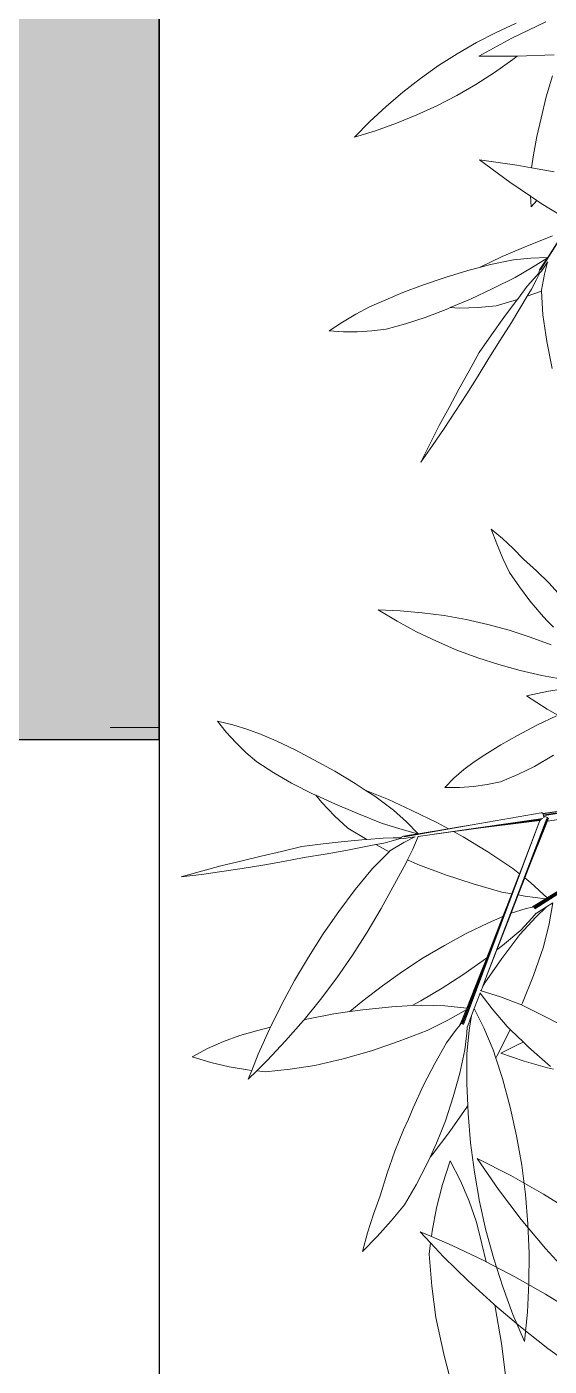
# Model space of a CAD drawing. Header units: millimetres. Extents: x 8 to 218431, y 13 to 56484.
# Drawn here: x 41029 to 41302, y 12531 to 13230 of the extents above; entities that cross this region are included whole.
import ezdxf

# ---------------------------------------------------------------- set-up
doc = ezdxf.new("R2010")
doc.units = ezdxf.units.MM
doc.header["$MEASUREMENT"] = 0
doc.linetypes.add('HIDDEN2', pattern=[0.1875, 0.125, -0.0625])
doc.layers.add('AS', color=8, linetype='HIDDEN2', lineweight=5)
doc.layers.add('Edges', color=7, linetype='Continuous', lineweight=18)
doc.layers.add('tampak', color=7, linetype='Continuous')

# ---------------------------------------------------------------- blocks, each defined once
blk = doc.blocks.new('OUTDOOR')
blk.add_line((1833117.56, 62258.33), (1833117.56, 44386.87))
blk = doc.blocks.new('BAMBOOPLAN')
at = {"layer": 'Edges'}
for p, q in [((-6.0685, 9.7101), (-6.0657, 9.5259)), ((-6.0685, 9.7101), (-5.9478, 9.595)), ((-5.886, 9.7914), (-5.6075, 9.7538)), ((-5.886, 9.7914), (-5.6596, 9.6249)), ((-5.6075, 9.7538), (-5.3303, 9.7034)), ((-5.3303, 9.7034), (-5.0553, 9.6403)), ((-5.9478, 9.595), (-5.8368, 9.4719)), ((-5.6596, 9.6249), (-5.4253, 9.4685)), ((-6.0657, 9.5259), (-6.0515, 9.346)), ((-5.8368, 9.4719), (-5.7358, 9.3409)), ((-5.4253, 9.4685), (-5.1837, 9.3227)), ((-6.0515, 9.346), (-6.0261, 9.1707)), ((-5.7358, 9.3409), (-5.6451, 9.2026)), ((-5.1837, 9.3227), (-4.9354, 9.1878)), ((-5.6451, 9.2026), (-5.5706, 9.0858)), ((-6.1085, 9.1365), (-6.0073, 9.0833)), ((-6.1085, 9.1365), (-6.0173, 9.1298)), ((-6.0261, 9.1707), (-6.0173, 9.1298)), ((-6.0173, 9.1298), (-5.8497, 9.1175)), ((-5.8497, 9.1175), (-5.5907, 9.0888)), ((-6.0073, 9.0833), (-5.9895, 9.0006)), ((-6.0073, 9.0833), (-5.8826, 9.0177)), ((-5.9895, 9.0006), (-5.8954, 8.7822)), ((-5.8826, 9.0177), (-5.6507, 8.907)), ((-5.5907, 9.0888), (-5.5706, 9.0858)), ((-5.5706, 9.0858), (-5.3322, 9.0503)), ((-5.3322, 9.0503), (-5.0748, 9.0022)), ((-5.0748, 9.0022), (-4.8191, 8.9446)), ((-5.6507, 8.907), (-5.4133, 8.8045)), ((-5.4133, 8.8045), (-5.4026, 8.8003)), ((-5.4026, 8.8003), (-5.3972, 8.7909)), ((-5.4026, 8.8003), (-5.171, 8.7105)), ((-5.8954, 8.7822), (-5.79, 8.5696)), ((-5.3972, 8.7909), (-5.2633, 8.5464)), ((-5.171, 8.7105), (-4.9245, 8.6254)), ((-4.9245, 8.6254), (-4.6742, 8.5493)), ((-5.79, 8.5696), (-5.6444, 8.3299)), ((-5.2633, 8.5464), (-5.1406, 8.2963)), ((-5.6444, 8.3299), (-5.4882, 8.0973)), ((-2.3552, 0.3585), (-2.1552, 0.5569)), ((-2.48, 0.3609), (-2.3608, 0.4754)), ((-2.594, 0.2409), (-2.48, 0.3609)), ((-2.5455, 0.1516), (-2.3552, 0.3585)), ((-2.2741, 0.2439), (-2.0169, 0.3444)), ((-2.7025, 0.1159), (-2.594, 0.2409)), ((-2.5455, 0.1516), (-2.2793, 0.2419)), ((-2.3936, 0.0748), (-2.2969, 0.2091)), ((-2.2969, 0.2091), (-2.2741, 0.2439)), ((-2.2793, 0.2419), (-2.2741, 0.2439)), ((-2.8053, -0.0138), (-2.7025, 0.1159)), ((-1.9703, 0.0283), (-1.9777, 0.1911)), ((-2.4964, -0.055), (-2.3936, 0.0748)), ((-1.9554, -0.1341), (-1.9703, 0.0283)), ((-2.902, -0.1481), (-2.8053, -0.0138)), ((-2.6049, -0.18), (-2.4964, -0.055)), ((-2.9924, -0.2865), (-2.902, -0.1481)), ((-2.7189, -0.2999), (-2.6049, -0.18)), ((-1.9405, -0.274), (-1.9554, -0.1341)), ((-3.0764, -0.4286), (-2.9924, -0.2865)), ((-1.9184, -0.4128), (-1.9405, -0.274)), ((-2.8381, -0.4144), (-2.7189, -0.2999)), ((-3.1537, -0.5742), (-3.0764, -0.4286)), ((-2.9623, -0.5232), (-2.8381, -0.4144)), ((-1.9021, -0.508), (-1.9184, -0.4128)), ((-1.9021, -0.508), (-1.7325, -0.4825)), ((-3.224, -0.7228), (-3.1537, -0.5742)), ((-3.091, -0.6261), (-2.9623, -0.5232)), ((-2.2868, -0.5789), (-2.0111, -0.5244)), ((-2.2868, -0.5789), (-2.0187, -0.6633)), ((-2.0111, -0.5244), (-1.9021, -0.508)), ((-3.224, -0.7228), (-3.091, -0.6261)), ((-2.0187, -0.6633), (-1.8405, -0.7106)), ((-1.8096, -0.7838), (-1.8405, -0.7106)), ((-1.8405, -0.7106), (-1.7852, -0.7252)), ((-1.8096, -0.7838), (-1.7852, -0.7252)), ((-1.7852, -0.7252), (-1.7464, -0.7355)), ((-1.7464, -0.7355), (-1.4938, -0.7903)), ((-1.4952, -0.7963), (-1.5926, -1.2071)), ((-1.4935, -0.7904), (-1.5907, -1.2071)), ((-1.5694, -1.1009), (-1.5156, -0.8802)), ((-1.7527, -1.0809), (-1.5887, -0.9382)), ((-1.8923, -1.2062), (-1.7527, -1.0809)), ((-1.8049, -1.2011), (-1.6871, -1.1471)), ((-1.6871, -1.1471), (-1.5694, -1.1009)), ((-1.6569, -1.2146), (-1.5707, -1.1066)), ((-1.5961, -1.2088), (-1.5745, -1.1221)), ((-1.5954, -1.208), (-1.5745, -1.1221)), ((-1.58, -1.2137), (-1.5586, -1.1334)), ((-1.5745, -1.1221), (-1.5707, -1.1066)), ((-1.5707, -1.1066), (-1.57, -1.1036)), ((-1.5694, -1.1009), (-1.5691, -1.1009)), ((-1.5586, -1.1334), (-1.5587, -1.1316)), ((-1.5519, -1.2263), (-1.5586, -1.1334)), ((-2.0252, -1.3383), (-1.8923, -1.2062)), ((-2.0252, -1.3383), (-1.9544, -1.2909)), ((-1.9544, -1.2909), (-1.8049, -1.2011)), ((-1.7507, -1.3221), (-1.6569, -1.2146)), ((-1.6428, -1.3541), (-1.5911, -1.2285)), ((-1.6428, -1.3541), (-1.6157, -1.2852)), ((-1.6157, -1.2852), (-1.5929, -1.2322)), ((-1.606, -1.3639), (-1.5951, -1.2907)), ((-1.5961, -1.2088), (-1.5963, -1.2098)), ((-1.5963, -1.2098), (-1.5951, -1.2306)), ((-1.5951, -1.2907), (-1.588, -1.2302)), ((-1.5951, -1.2306), (-1.595, -1.231)), ((-1.595, -1.231), (-1.5946, -1.2313)), ((-1.5946, -1.2313), (-1.594, -1.2317)), ((-1.594, -1.2317), (-1.5934, -1.232)), ((-1.5934, -1.232), (-1.5929, -1.2322)), ((-1.5929, -1.2322), (-1.5909, -1.2276)), ((-1.58, -1.2137), (-1.588, -1.2302)), ((-1.588, -1.2302), (-1.5878, -1.2286)), ((-1.5877, -1.2274), (-1.5876, -1.2264)), ((-1.5807, -1.2145), (-1.5807, -1.2144)), ((-1.5347, -1.3464), (-1.5519, -1.2263)), ((-2.2422, -1.4918), (-2.0993, -1.388)), ((-2.0993, -1.388), (-2.0253, -1.3385)), ((-2.0253, -1.3385), (-2.0252, -1.3383)), ((-1.881, -1.4546), (-1.7507, -1.3221)), ((-1.6806, -1.4716), (-1.6428, -1.3541)), ((-1.6187, -1.4234), (-1.5317, -1.3538)), ((-1.6187, -1.4234), (-1.606, -1.3639)), ((-1.5317, -1.3538), (-1.5347, -1.3464)), ((-1.4648, -1.5179), (-1.5317, -1.3538)), ((-2.3827, -1.6019), (-2.2422, -1.4918)), ((-2.0131, -1.5829), (-1.881, -1.4546)), ((-1.8139, -1.5672), (-1.6806, -1.4716)), ((-1.7313, -1.6321), (-1.6837, -1.4812)), ((-1.6837, -1.4812), (-1.6806, -1.4716)), ((-1.6667, -1.6473), (-1.6187, -1.4234)), ((-2.1336, -1.6921), (-2.0131, -1.5829)), ((-1.9375, -1.6234), (-1.8139, -1.5672)), ((-1.3697, -1.6969), (-1.4648, -1.5179)), ((-2.5038, -1.7009), (-2.3827, -1.6019)), ((-2.1486, -1.7057), (-2.1336, -1.6921)), ((-2.1336, -1.6921), (-2.0668, -1.6719)), ((-2.0668, -1.6719), (-1.9375, -1.6234)), ((-1.7773, -1.7843), (-1.7313, -1.6321)), ((-1.7016, -1.8004), (-1.6667, -1.6473)), ((-1.2676, -1.8729), (-1.3697, -1.6969)), ((-2.622, -1.8058), (-2.5038, -1.7009)), ((-2.2873, -1.8226), (-2.1486, -1.7057)), ((-1.8214, -1.9374), (-1.7773, -1.7843)), ((-2.7829, -1.9674), (-2.7041, -1.8838)), ((-2.7041, -1.8838), (-2.622, -1.8058)), ((-2.4096, -1.9143), (-2.2873, -1.8226)), ((-1.7385, -1.9534), (-1.7016, -1.8004)), ((-2.8581, -2.0563), (-2.7829, -1.9674)), ((-2.5343, -1.9995), (-2.4096, -1.9143)), ((-1.8479, -2.0917), (-1.8214, -1.9374)), ((-1.7719, -2.1067), (-1.7385, -1.9534)), ((-2.9295, -2.1503), (-2.8581, -2.0563)), ((-2.8281, -2.1226), (-2.7282, -2.0881)), ((-2.7282, -2.0881), (-2.6302, -2.047)), ((-2.6302, -2.047), (-2.5343, -1.9995)), ((-1.8739, -2.2457), (-1.8479, -2.0917)), ((-2.9295, -2.1503), (-2.8281, -2.1226)), ((-1.807, -2.2592), (-1.7719, -2.1067)), ((-1.8995, -2.3989), (-1.8739, -2.2457)), ((-1.8439, -2.4105), (-1.807, -2.2592)), ((-1.9245, -2.5509), (-1.8995, -2.3989)), ((-1.8824, -2.5603), (-1.8439, -2.4105)), ((-1.9245, -2.5509), (-1.9638, -2.8538)), ((-1.9224, -2.7082), (-1.8824, -2.5603)), ((-1.9638, -2.8538), (-1.9224, -2.7082)), ((-1.3053, -3.1546), (-1.2305, -3.2457)), ((-1.3053, -3.1546), (-1.204, -3.1932)), ((-1.204, -3.1932), (-1.104, -3.2375)), ((-1.2305, -3.2457), (-1.1523, -3.3328)), ((-1.104, -3.2375), (-1.0057, -3.2874)), ((-1.0057, -3.2874), (-0.8855, -3.3387)), ((-1.1523, -3.3328), (-1.0709, -3.4158)), ((-0.8855, -3.3387), (-0.7672, -3.3951)), ((-0.7672, -3.3951), (-0.653, -3.4573)), ((-1.0709, -3.4158), (-0.9671, -3.4931)), ((-0.9671, -3.4931), (-0.8599, -3.5657)), ((-0.8599, -3.5657), (-0.7482, -3.6328)), ((-0.7482, -3.6328), (-0.6925, -3.6632)), ((-0.6925, -3.6632), (-0.6286, -3.6951)), ((-1.5882, -3.9116), (-1.4264, -3.8788)), ((-1.4264, -3.8788), (-1.2631, -3.8532)), ((-1.2631, -3.8532), (-1.0986, -3.8351)), ((-1.0986, -3.8351), (-0.9334, -3.8245)), ((-0.9334, -3.8245), (-0.7679, -3.8213)), ((-0.7679, -3.8213), (-0.6025, -3.8257)), ((-1.9055, -3.9991), (-1.748, -3.9518)), ((-1.748, -3.9518), (-1.5882, -3.9116)), ((-1.9055, -3.9991), (-1.7446, -4.0331)), ((-1.7446, -4.0331), (-1.582, -4.0598)), ((-1.582, -4.0598), (-1.4181, -4.079)), ((-1.4181, -4.079), (-1.2532, -4.0909)), ((-1.2532, -4.0909), (-1.0878, -4.0952)), ((-1.0878, -4.0952), (-0.9223, -4.092)), ((-0.9223, -4.092), (-0.7571, -4.0814)), ((-0.7571, -4.0814), (-0.5926, -4.0633)), ((-0.5926, -4.0633), (-0.4293, -4.0378)), ((-0.5092, -4.1577), (-0.362, -4.0815)), ((-0.6511, -4.2453), (-0.5092, -4.1577)), ((-0.6511, -4.2453), (-0.4722, -4.2892)), ((-0.4722, -4.2892), (-0.3841, -4.305)), ((-0.508, -4.4269), (-0.3922, -4.3123)), ((-0.6187, -4.5467), (-0.508, -4.4269)), ((-0.7126, -4.6515), (-0.6187, -4.5467)), ((0.6276, -4.5805), (-0.2299, -5.0446)), ((0.8777, -4.5233), (-0.0741, -5.7277)), ((-0.8008, -4.7609), (-0.7126, -4.6515)), ((-0.4228, -4.7233), (-0.317, -4.598)), ((0.5302, -4.6323), (-0.2359, -5.0401)), ((-0.8607, -4.8369), (-0.8008, -4.7609)), ((-0.5211, -4.8214), (-0.4228, -4.7233)), ((0.7009, -4.7444), (-0.0798, -5.7237)), ((-0.9145, -4.9173), (-0.8607, -4.8369)), ((-0.6247, -4.9142), (-0.5211, -4.8214)), ((0.6285, -4.8343), (-0.0851, -5.7205)), ((-0.9621, -5.0018), (-0.9145, -4.9173)), ((-0.8047, -5.0129), (-0.7122, -4.9662)), ((-0.7122, -4.9662), (-0.6247, -4.9142)), ((-0.2497, -5.0352), (-0.0144, -4.915)), ((-0.2484, -5.0364), (-0.0144, -4.915)), ((-0.1982, -5.0765), (0.0146, -4.9645)), ((-1.0733, -5.4997), (-0.2368, -5.071)), ((-1.0034, -5.0902), (-0.9621, -5.0018)), ((-1.0034, -5.0902), (-0.9018, -5.0543)), ((-0.9018, -5.0543), (-0.8047, -5.0129)), ((-0.7974, -5.3603), (-0.246, -5.0815)), ((-0.2517, -5.0884), (-0.7226, -5.323)), ((-0.2642, -5.0351), (-0.7203, -5.2871)), ((-0.2538, -5.0917), (-0.2952, -6.7156)), ((-0.2537, -5.0915), (-0.2888, -5.1089)), ((-0.2538, -5.0917), (-0.2888, -5.1089)), ((-0.2538, -5.0917), (-0.2649, -5.4639)), ((-0.2619, -5.0338), (-0.2642, -5.0351)), ((-0.2619, -5.0338), (-0.2577, -5.0316)), ((-0.2545, -5.0321), (-0.2577, -5.0316)), ((-0.2508, -5.0342), (-0.2545, -5.0321)), ((-0.2538, -5.0917), (-0.2538, -5.0917)), ((-0.2536, -5.0916), (-0.2537, -5.0915)), ((-0.2535, -5.0915), (-0.2537, -5.0915)), ((-0.2524, -5.0918), (-0.2536, -5.0916)), ((-0.2528, -5.0911), (-0.2535, -5.0915)), ((-0.2534, -5.0915), (-0.2535, -5.0915)), ((-0.2528, -5.0916), (-0.2534, -5.0915)), ((-0.252, -5.0907), (-0.2524, -5.0909)), ((-0.2497, -5.0352), (-0.2508, -5.0342)), ((-0.2502, -6.3412), (-0.2084, -5.0609)), ((-0.2484, -5.0868), (-0.25, -5.0875)), ((-0.2484, -5.0364), (-0.2497, -5.0352)), ((-0.2468, -5.0379), (-0.2484, -5.0364)), ((-0.2483, -5.0867), (-0.2484, -5.0868)), ((-0.2427, -5.0428), (-0.2468, -5.0379)), ((-0.246, -5.0815), (-0.2456, -5.0813)), ((-0.2389, -5.0488), (-0.2427, -5.0428)), ((-0.2355, -5.0552), (-0.2389, -5.0488)), ((-0.2338, -5.0596), (-0.2355, -5.0552)), ((-0.2329, -5.0618), (-0.2338, -5.0596)), ((-0.2288, -5.0514), (-0.2334, -5.0515)), ((-0.2323, -5.064), (-0.2329, -5.0618)), ((-0.2215, -5.0517), (-0.2288, -5.0514)), ((-0.2222, -5.5795), (-0.2032, -5.0622)), ((-0.2144, -5.0524), (-0.2215, -5.0517)), ((-0.1996, -5.0636), (-0.2174, -5.4695)), ((-0.1988, -5.0889), (-0.2174, -5.4695)), ((-0.2081, -5.0533), (-0.2144, -5.0524)), ((-0.2029, -5.0546), (-0.2081, -5.0533)), ((-0.1993, -5.056), (-0.2029, -5.0546)), ((-0.1974, -5.0575), (-0.1993, -5.056)), ((-0.1977, -5.0651), (-0.1988, -5.0889)), ((-0.1982, -5.0765), (-0.1988, -5.0889)), ((-0.1976, -5.0666), (-0.1982, -5.0765)), ((-0.1976, -5.0666), (-0.1975, -5.0642)), ((-0.1974, -5.0584), (-0.1974, -5.0575)), ((-2.7682, -5.174), (-2.6505, -5.164)), ((-2.7682, -5.174), (-2.6796, -5.2307)), ((-2.6505, -5.164), (-2.5342, -5.1603)), ((-2.5342, -5.1603), (-2.4194, -5.1628)), ((-2.4194, -5.1628), (-2.3064, -5.1716)), ((-2.3064, -5.1716), (-2.1494, -5.1891)), ((-2.1494, -5.1891), (-1.9947, -5.2126)), ((-0.2888, -5.1089), (-0.7226, -5.323)), ((-2.6796, -5.2307), (-2.5872, -5.2818)), ((-2.5872, -5.2818), (-2.491, -5.327)), ((-1.9947, -5.2126), (-1.8188, -5.2432)), ((-1.8188, -5.2432), (-1.6461, -5.2798)), ((-1.6461, -5.2798), (-1.5597, -5.3015)), ((-0.7203, -5.2871), (-1.171, -5.5362)), ((-0.7203, -5.2871), (-0.8021, -5.332)), ((-2.491, -5.327), (-2.3914, -5.3664)), ((-2.3914, -5.3664), (-2.2447, -5.4019)), ((-1.5597, -5.3015), (-1.5595, -5.3015)), ((-1.5595, -5.3015), (-1.3724, -5.3117)), ((-1.5595, -5.3015), (-1.4769, -5.3224)), ((-1.4769, -5.3224), (-1.3101, -5.3732)), ((-1.3724, -5.3117), (-1.1859, -5.3315)), ((-1.3101, -5.3732), (-1.1911, -5.4245)), ((-1.1859, -5.3315), (-0.9701, -5.3576)), ((-0.8021, -5.332), (-1.1723, -5.5348)), ((-1.078, -5.481), (-0.8781, -5.373)), ((-1.0733, -5.4998), (-0.8363, -5.38)), ((-0.9701, -5.3576), (-0.8781, -5.373)), ((-0.8781, -5.373), (-0.8021, -5.332)), ((-0.8363, -5.38), (-0.7974, -5.3603)), ((-0.8363, -5.38), (-0.7557, -5.3935)), ((-0.7226, -5.323), (-0.7974, -5.3603)), ((-0.7557, -5.3935), (-0.5434, -5.439)), ((-2.2447, -5.4019), (-2.0947, -5.4313)), ((-2.0947, -5.4313), (-1.915, -5.456)), ((-1.915, -5.456), (-1.8948, -5.458)), ((-1.8948, -5.458), (-1.8351, -5.4941)), ((-1.8948, -5.458), (-1.7331, -5.4743)), ((-1.8351, -5.4941), (-1.7125, -5.5576)), ((-1.7331, -5.4743), (-1.5493, -5.4864)), ((-1.5493, -5.4864), (-1.3636, -5.4945)), ((-1.3636, -5.4945), (-1.2209, -5.4921)), ((-1.2209, -5.4921), (-1.083, -5.4837)), ((-1.1911, -5.4245), (-1.078, -5.481)), ((-1.1759, -5.5333), (-1.0971, -5.4913)), ((-1.1749, -5.5333), (-1.0971, -5.4913)), ((-1.0971, -5.4913), (-1.083, -5.4837)), ((-1.083, -5.4837), (-1.0804, -5.4823)), ((-1.078, -5.481), (-1.0777, -5.4811)), ((-0.5434, -5.439), (-0.3278, -5.4946)), ((-0.3278, -5.4946), (-0.2668, -5.5168)), ((-0.2649, -5.4639), (-0.3022, -6.7158)), ((-0.2649, -5.4639), (-0.2668, -5.5168)), ((-0.2174, -5.4695), (-0.2202, -5.5337)), ((-0.014, -5.6188), (0.1452, -5.4257)), ((-0.013, -5.6192), (0.1452, -5.4257)), ((-1.7125, -5.5576), (-1.588, -5.6117)), ((-1.4277, -5.6466), (-1.3151, -5.596)), ((-1.3151, -5.596), (-1.1873, -5.5503)), ((-1.3151, -5.596), (-1.2458, -5.57)), ((-1.2977, -5.63), (-1.2361, -5.589)), ((-1.2458, -5.57), (-1.1912, -5.5514)), ((-1.237, -5.6712), (-1.1593, -5.5779)), ((-1.2361, -5.589), (-1.1864, -5.5537)), ((-1.1916, -5.5491), (-1.1917, -5.5496)), ((-1.1917, -5.5496), (-1.1916, -5.5502)), ((-1.1915, -5.5487), (-1.1916, -5.5491)), ((-1.1916, -5.5502), (-1.1913, -5.551)), ((-1.1768, -5.5339), (-1.1915, -5.5487)), ((-1.1913, -5.551), (-1.1912, -5.5514)), ((-1.1912, -5.5514), (-1.1864, -5.5498)), ((-1.1688, -5.5486), (-1.1864, -5.5537)), ((-1.1864, -5.5537), (-1.1851, -5.5527)), ((-1.1841, -5.552), (-1.1834, -5.5515)), ((-1.1759, -5.5333), (-1.1768, -5.5339)), ((-1.1699, -5.5486), (-1.1698, -5.5486)), ((-1.1688, -5.5486), (-1.0948, -5.5107)), ((-1.1593, -5.5779), (-1.0948, -5.5107)), ((-1.0948, -5.5107), (-1.0936, -5.5094)), ((-1.0797, -5.6023), (-1.0733, -5.4998)), ((-1.0733, -5.4997), (-1.0732, -5.4988)), ((-1.0733, -5.4998), (-1.0733, -5.4997)), ((-0.2689, -5.5792), (-0.3084, -6.7163)), ((-0.273, -5.677), (-0.2689, -5.5792)), ((-0.2668, -5.5168), (-0.2689, -5.5792)), ((-0.2256, -5.6697), (-0.2222, -5.5795)), ((-0.2202, -5.5337), (-0.2222, -5.5795)), ((-0.2202, -5.5337), (-0.1648, -5.5539)), ((-0.1648, -5.5539), (-0.014, -5.6188)), ((-1.588, -5.6117), (-1.4277, -5.6466)), ((-1.5808, -5.7165), (-1.4369, -5.6508)), ((-1.5489, -5.7747), (-1.3504, -5.6604)), ((-1.4369, -5.6508), (-1.4277, -5.6466)), ((-1.3504, -5.6604), (-1.2977, -5.63)), ((-1.3504, -5.6604), (-1.2404, -5.6783)), ((-1.3175, -5.8379), (-1.2404, -5.6783)), ((-1.2404, -5.6783), (-1.237, -5.6712)), ((-1.0942, -5.7149), (-1.0911, -5.6911)), ((-1.0911, -5.6911), (-1.0797, -5.6023)), ((-1.0911, -5.6911), (-1.006, -5.6976)), ((-0.5692, -5.701), (-0.3469, -5.6884)), ((-0.3469, -5.6884), (-0.273, -5.677)), ((-0.2807, -5.8591), (-0.273, -5.677)), ((-0.2309, -5.8146), (-0.2256, -5.6697)), ((-0.2256, -5.6697), (-0.1754, -5.6619)), ((-0.1754, -5.6619), (-0.0226, -5.6293)), ((-0.0951, -5.7173), (-0.0226, -5.6293)), ((-0.093, -5.7171), (-0.0209, -5.6289)), ((-0.0525, -5.7532), (0.0033, -5.6836)), ((-0.0462, -5.7818), (0.0033, -5.6836)), ((-0.0226, -5.6293), (-0.0209, -5.6289)), ((-0.0209, -5.6289), (-0.013, -5.6192)), ((-0.014, -5.6188), (-0.013, -5.6192)), ((0.0033, -5.6836), (0.0385, -5.6397)), ((0.0626, -5.7992), (0.0385, -5.6397)), ((-1.8678, -5.8541), (-1.7246, -5.7843)), ((-1.7246, -5.7843), (-1.5808, -5.7165)), ((-1.6859, -5.8513), (-1.5489, -5.7747)), ((-1.1576, -6.0986), (-1.0942, -5.7149)), ((-1.006, -5.6976), (-0.7875, -5.7043)), ((-0.7875, -5.7043), (-0.5692, -5.701)), ((-0.2309, -5.8146), (-0.135, -5.7456)), ((-0.135, -5.7456), (-0.0955, -5.7207)), ((-0.1165, -5.9433), (-0.0462, -5.7818)), ((-0.0951, -5.7173), (-0.0958, -5.7187)), ((-0.0958, -5.7187), (-0.0955, -5.7207)), ((-0.0955, -5.7207), (-0.0938, -5.7196)), ((-0.0712, -5.7974), (-0.0548, -5.7534)), ((-0.0548, -5.7534), (-0.0542, -5.7518)), ((-0.0525, -5.7532), (-0.0548, -5.7534)), ((-2.0002, -5.9378), (-1.8678, -5.8541)), ((-1.8242, -5.9264), (-1.6859, -5.8513)), ((-1.3867, -6.0284), (-1.3175, -5.8379)), ((-0.3673, -5.9384), (-0.2807, -5.8591)), ((-0.2945, -6.189), (-0.2807, -5.8591)), ((-0.2417, -6.1086), (-0.2309, -5.8146)), ((-0.122, -5.9117), (-0.0712, -5.7974)), ((0.0787, -5.9746), (0.0626, -5.7992)), ((-2.1319, -6.0216), (-2.0002, -5.9378)), ((-1.9604, -6.0043), (-1.8242, -5.9264)), ((-0.4971, -6.0686), (-0.3673, -5.9384)), ((-0.2125, -6.0642), (-0.122, -5.9117)), ((-0.1862, -6.1583), (-0.1165, -5.9433)), ((0.0777, -6.2006), (0.0787, -5.9746)), ((-2.2628, -6.1052), (-2.1319, -6.0216)), ((-2.2342, -6.1543), (-2.0971, -6.0803)), ((-2.0971, -6.0803), (-1.9604, -6.0043)), ((-1.449, -6.2221), (-1.3867, -6.0284)), ((-0.6218, -6.2042), (-0.4971, -6.0686)), ((-0.2417, -6.1086), (-0.2125, -6.0642)), ((-2.3925, -6.1885), (-2.6436, -6.3622)), ((-2.3925, -6.1885), (-2.2628, -6.1052)), ((-2.3712, -6.2261), (-2.2342, -6.1543)), ((-1.1983, -6.2989), (-1.1576, -6.0986)), ((-0.3135, -6.2179), (-0.2945, -6.189)), ((-0.3009, -6.3423), (-0.2945, -6.189)), ((-0.2502, -6.3412), (-0.2417, -6.1086)), ((-0.2454, -6.3706), (-0.1862, -6.1583)), ((-2.6436, -6.3622), (-2.5078, -6.2954)), ((-2.5078, -6.2954), (-2.3712, -6.2261)), ((-1.5042, -6.4185), (-1.449, -6.2221)), ((-0.741, -6.3449), (-0.6218, -6.2042)), ((-0.4208, -6.3676), (-0.3135, -6.2179)), ((0.0677, -6.4208), (0.0777, -6.2006)), ((-1.2462, -6.4975), (-1.1983, -6.2989)), ((-0.8543, -6.4903), (-0.741, -6.3449)), ((-0.5342, -6.513), (-0.4208, -6.3676)), ((-0.3125, -6.5924), (-0.3009, -6.3423)), ((-0.3114, -6.5921), (-0.3009, -6.3423)), ((-0.2521, -6.3996), (-0.2502, -6.3412)), ((-0.2521, -6.3996), (-0.2454, -6.3706)), ((-1.5521, -6.6171), (-1.5042, -6.4185)), ((-0.9617, -6.6401), (-0.8543, -6.4903)), ((-0.2533, -6.4363), (-0.2603, -6.4365)), ((-0.2539, -6.4553), (-0.2581, -6.4525)), ((-0.2579, -6.5776), (-0.2539, -6.4553)), ((-0.1325, -6.5364), (-0.2539, -6.4553)), ((-0.2533, -6.4363), (-0.2521, -6.3996)), ((-0.1025, -6.4321), (-0.2533, -6.4363)), ((0.0662, -6.437), (-0.1025, -6.4321)), ((0.0662, -6.437), (0.0677, -6.4208)), ((0.0709, -6.4372), (0.0662, -6.437)), ((0.2918, -6.4651), (0.0709, -6.4372)), ((0.4343, -6.4892), (0.2918, -6.4651)), ((-1.3014, -6.6939), (-1.2462, -6.4975)), ((-0.6534, -6.6537), (-0.5342, -6.513)), ((-0.472, -6.6309), (-0.3125, -6.5924)), ((-0.3125, -6.5924), (-0.3114, -6.5921)), ((-0.3119, -6.6046), (-0.3114, -6.5921)), ((-0.2598, -6.6338), (-0.2579, -6.5776)), ((-0.143, -6.6908), (-0.2579, -6.5776)), ((0.0171, -6.6243), (-0.1325, -6.5364)), ((-1.5928, -6.8174), (-1.5521, -6.6171)), ((-1.3637, -6.8876), (-1.3014, -6.6939)), ((-1.0627, -6.7938), (-0.9617, -6.6401)), ((-0.7034, -6.7081), (-0.6534, -6.6537)), ((-0.7034, -6.7081), (-0.6381, -6.6812)), ((-0.6381, -6.6812), (-0.472, -6.6309)), ((-0.4157, -6.7237), (-0.3131, -6.6059)), ((-0.3179, -6.7097), (-0.3131, -6.6059)), ((-0.3167, -6.7184), (-0.3119, -6.6046)), ((-0.3131, -6.6059), (-0.3119, -6.6046)), ((-0.2627, -6.723), (-0.2598, -6.6338)), ((-0.2405, -6.7421), (-0.2598, -6.6338)), ((-0.0249, -6.8214), (-0.143, -6.6908)), ((0.0478, -6.6386), (0.0171, -6.6243)), ((0.0176, -6.8592), (0.0476, -6.6405)), ((0.0476, -6.6405), (0.0478, -6.6386)), ((0.1706, -6.6957), (0.0478, -6.6386)), ((0.1554, -6.7088), (0.1706, -6.6957)), ((0.219, -6.7181), (0.1706, -6.6957)), ((-1.1274, -6.9016), (-1.0627, -6.7938)), ((-1.0411, -6.857), (-0.844, -6.766)), ((-0.844, -6.766), (-0.7034, -6.7081)), ((-0.5371, -6.8477), (-0.4157, -6.7237)), ((-0.3706, -6.8857), (-0.3333, -6.7664)), ((-0.3333, -6.7664), (-0.3237, -6.7413)), ((-0.3237, -6.7413), (-0.3179, -6.7097)), ((-0.3237, -6.7413), (-0.3166, -6.7228)), ((-0.3183, -6.7198), (-0.3179, -6.7097)), ((-0.3183, -6.7198), (-0.318, -6.7213)), ((-0.318, -6.7213), (-0.3166, -6.7228)), ((-0.3166, -6.7228), (-0.3159, -6.7209)), ((-0.2644, -6.7245), (-0.2649, -6.7229)), ((-0.2627, -6.723), (-0.2644, -6.7245)), ((-0.2511, -6.7696), (-0.2644, -6.7245)), ((-0.2232, -6.8915), (-0.2511, -6.7696)), ((-0.1998, -6.9134), (-0.2405, -6.7421)), ((0.0379, -6.8271), (0.1554, -6.7088)), ((0.4195, -6.8014), (0.219, -6.7181)), ((-1.6259, -7.019), (-1.5928, -6.8174)), ((-1.4298, -7.0697), (-1.3637, -6.8876)), ((-1.1274, -6.9016), (-1.0411, -6.857)), ((-0.7074, -6.9911), (-0.5371, -6.8477)), ((-0.4035, -7.06), (-0.3706, -6.8857)), ((-0.2042, -7.0678), (-0.2232, -6.8915)), ((0.0147, -6.8747), (-0.0249, -6.8214)), ((0.0147, -6.8747), (0.0176, -6.8592)), ((0.1099, -7.0029), (0.0147, -6.8747)), ((0.0379, -6.8271), (0.2221, -6.8281)), ((0.2221, -6.8281), (0.4023, -6.8176)), ((0.4023, -6.8176), (0.4484, -6.8119)), ((-1.4225, -7.0654), (-1.2341, -6.9568)), ((-1.2341, -6.9568), (-1.1274, -6.9016)), ((-0.8801, -7.1247), (-0.7074, -6.9911)), ((-0.1266, -7.1273), (-0.1998, -6.9134)), ((-1.6496, -7.2055), (-1.6259, -7.019)), ((-1.5088, -7.265), (-1.4329, -7.0781)), ((-1.4329, -7.0781), (-1.4298, -7.0697)), ((-1.4298, -7.0697), (-1.4225, -7.0654)), ((-0.4292, -7.2421), (-0.4035, -7.06)), ((-0.1929, -7.2529), (-0.2042, -7.0678)), ((0.2339, -7.1851), (0.1099, -7.0029)), ((-1.059, -7.2504), (-0.8801, -7.1247)), ((-0.0685, -7.2767), (-0.1266, -7.1273)), ((0.3496, -7.3729), (0.2339, -7.1851)), ((-1.8458, -7.3386), (-1.7394, -7.2656)), ((-1.7394, -7.2656), (-1.6496, -7.2055)), ((-1.6697, -7.4237), (-1.6516, -7.2212)), ((-1.6516, -7.2212), (-1.6496, -7.2055)), ((-1.5913, -7.4477), (-1.5088, -7.265)), ((-1.2434, -7.3679), (-1.059, -7.2504)), ((-0.4476, -7.4254), (-0.4292, -7.2421)), ((-0.1891, -7.4387), (-0.1929, -7.2529)), ((-0.1312, -7.5035), (-0.0719, -7.2912)), ((-0.0719, -7.2912), (-0.0685, -7.2767)), ((-0.0467, -7.3327), (-0.0685, -7.2767)), ((-1.9462, -7.4196), (-1.8458, -7.3386)), ((-1.4075, -7.4537), (-1.2434, -7.3679)), ((0.0425, -7.5345), (-0.0467, -7.3327)), ((0.4568, -7.5659), (0.3496, -7.3729)), ((-2.0404, -7.5082), (-1.9462, -7.4196)), ((-1.6765, -7.5546), (-1.6697, -7.4237)), ((-1.6404, -7.546), (-1.5913, -7.4477)), ((-1.5761, -7.5308), (-1.4075, -7.4537)), ((-0.4531, -7.5174), (-0.4476, -7.4254)), ((-0.1911, -7.5338), (-0.1891, -7.4387)), ((-2.1281, -7.6042), (-2.0404, -7.5082)), ((-1.9845, -7.5989), (-1.8444, -7.5849)), ((-1.8444, -7.5849), (-1.7082, -7.5621)), ((-1.7082, -7.5621), (-1.6765, -7.5546)), ((-1.6802, -7.6258), (-1.6404, -7.546)), ((-1.6802, -7.6258), (-1.6765, -7.5546)), ((-1.6404, -7.546), (-1.5761, -7.5308)), ((-0.4617, -7.6038), (-0.4531, -7.5174)), ((-0.1999, -7.7126), (-0.1312, -7.5035)), ((-0.1959, -7.6184), (-0.1911, -7.5338)), ((0.1408, -7.7321), (0.0425, -7.5345)), ((0.5551, -7.7635), (0.4568, -7.5659)), ((-2.1281, -7.6042), (-1.9845, -7.5989)), ((-0.4715, -7.7771), (-0.4617, -7.6038)), ((-0.2071, -7.7316), (-0.1959, -7.6184)), ((-0.4719, -7.9517), (-0.4715, -7.7771)), ((-0.2393, -7.9619), (-0.2131, -7.7912)), ((-0.2131, -7.7912), (-0.2071, -7.7316)), ((-0.2071, -7.7316), (-0.1999, -7.7126)), ((0.248, -7.9251), (0.1408, -7.7321)), ((0.6443, -7.9652), (0.5551, -7.7635)), ((-0.4651, -8.1259), (-0.4719, -7.9517)), ((-0.2731, -8.1312), (-0.2393, -7.9619)), ((0.3637, -8.1129), (0.248, -7.9251)), ((0.7243, -8.1707), (0.6443, -7.9652)), ((-0.469, -8.2728), (-0.4651, -8.1259)), ((-0.3266, -8.2766), (-0.2731, -8.1312)), ((0.4877, -8.2951), (0.3637, -8.1129)), ((0.7947, -8.3792), (0.7243, -8.1707)), ((-0.4653, -8.4186), (-0.469, -8.2728)), ((-0.3869, -8.4205), (-0.3266, -8.2766)), ((0.6197, -8.4713), (0.4877, -8.2951)), ((0.8554, -8.5904), (0.7947, -8.3792)), ((-0.454, -8.5627), (-0.4653, -8.4186)), ((-0.454, -8.5627), (-0.3869, -8.4205)), ((0.7593, -8.6409), (0.6197, -8.4713)), ((0.9063, -8.8037), (0.8554, -8.5904)), ((0.9063, -8.8037), (0.7593, -8.6409))]:
    blk.add_line(p, q, dxfattribs=at)
blk = doc.blocks.new('KOLOM')
at = {"layer": 'tampak', "transparency": 33554687}
h = blk.add_hatch(color=5, dxfattribs=at)
h.dxf.hatch_style = 1
h.paths.add_polyline_path([(1780621.98, 55617.67), (1780421.98, 55617.67), (1780421.98, 55217.67), (1780621.98, 55217.67)])
h.paths.add_polyline_path([(1780621.98, 52920.47), (1780421.98, 52920.47), (1780421.98, 52520.47), (1780621.98, 52520.47)])
h.paths.add_polyline_path([(1780621.98, 50225.87), (1780421.98, 50225.87), (1780421.98, 49825.87), (1780621.98, 49825.87)])
h.paths.add_polyline_path([(1780621.98, 47518.78), (1780421.98, 47518.78), (1780421.98, 47118.78), (1780621.98, 47118.78)])
h.paths.add_polyline_path([(1780621.98, 44836.68), (1780421.98, 44836.68), (1780421.98, 44436.68), (1780621.98, 44436.68)])
blk.add_lwpolyline([(1780422.2, 50226.36), (1780422.2, 49826.36), (1780622.2, 49826.36), (1780622.2, 50226.36), (1780422.2, 50226.36)])
blk = doc.blocks.new('GRID')
at = {"layer": 'AS', "ltscale": 1000}
for p, q in [((1830263.03, 43110.57), (1830263.03, 63784.83)), ((1814299.96, 49832.6), (1830263.03, 49832.6))]:
    blk.add_line(p, q, dxfattribs=at)

msp = doc.modelspace()

# ---------------------------------------------------------------- linework, layer by layer
msp.add_lwpolyline([(41098.45, 18431.4), (41098.45, 7668.78), (40598.45, 7668.78), (40598.45, 18431.4), (41098.45, 18431.4)])

# ---------------------------------------------------------------- block references
for name, p in [('GRID', (-1789164.58, -36968.38)), ('KOLOM', (-1739523.75, -36968.38)), ('OUTDOOR', (-1792019.11, -36968.38))]:
    msp.add_blockref(name, p)
at = {"xscale": 69.97983938875464, "yscale": 69.97983938875464, "zscale": 69.97983938875464, "rotation": 340.9588725647666}
for p in [(41430.14, 13146.7), (41430.14, 11857.07)]:
    msp.add_blockref('BAMBOOPLAN', p, dxfattribs=at)

doc.saveas('drawing.dxf')
